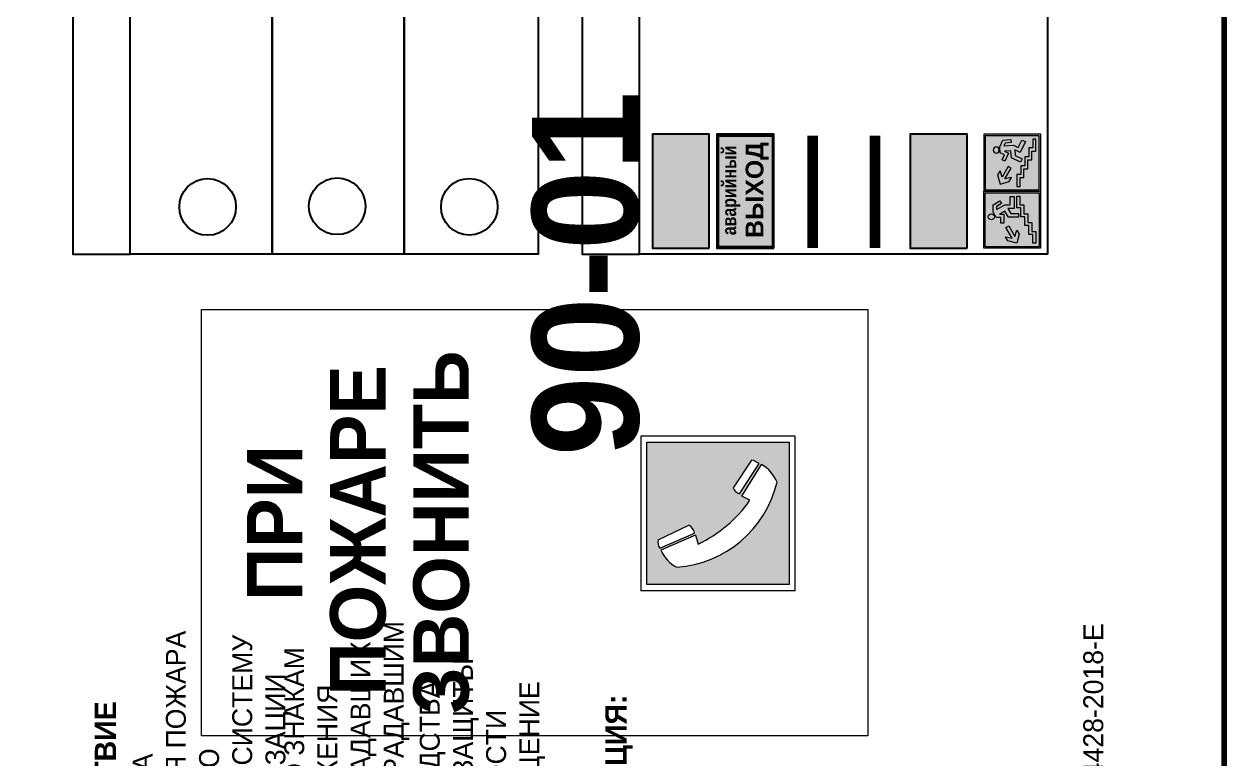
# Model space of a CAD drawing. Header units: millimetres. Extents: x 13114 to 67229, y 22859 to 38520.
# Drawn here: x 19889.1 to 20057.9, y 24443.2 to 24546.5 of the extents above; entities that cross this region are included whole.
import ezdxf

# ---------------------------------------------------------------- set-up
doc = ezdxf.new("R2010")
doc.units = ezdxf.units.MM
doc.linetypes.add('GOST2.303 4', pattern=[7, 5, -2, 0])
doc.layers.add('План_Штампы', color=7, linetype='Continuous')
doc.styles.add('обычный', font='arial.ttf')

# ---------------------------------------------------------------- blocks, each defined once
blk = doc.blocks.new('A$C456E1F9C')
at = {"lineweight": 5}
h = blk.add_hatch(color=242, dxfattribs=at)
h.paths.add_polyline_path([(0.507, -1.472), (0.507, -13.259), (12.294, -13.259), (12.294, -1.472)])
h.paths.add_polyline_path([(5.424, -4.946, -0.254479), (4.782, -5.404), (3.525, -2.526, -0.209735), (4.23, -2.401)], flags=16)
h.paths.add_polyline_path([(8.533, -8.604), (10.872, -10.166), (10.538, -10.761), (8.025, -9.133, -0.192251)], flags=16)
h.paths.add_polyline_path([(4.607, -5.487, 0.005518), (3.867, -5.724, 0.128647), (7.489, -10.008, 0.00809), (7.828, -9.329), (10.465, -10.969, -0.16736), (8.987, -12.251, -0.327862), (1.946, -3.948, -0.166952), (3.361, -2.618)], flags=16)
at = {"color": 242, "lineweight": 5}
for p, q in [((0, -13.766), (0, -0.966)), ((12.8, -0.966), (0, -0.966)), ((12.8, -13.766), (12.8, -0.966)), ((4.607, -5.487), (3.361, -2.618)), ((3.525, -2.526), (4.782, -5.404)), ((4.23, -2.401), (5.424, -4.946)), ((10.806, -10.122), (8.533, -8.604)), ((7.828, -9.329), (10.465, -10.969)), ((8.028, -9.135), (10.538, -10.761)), ((10.538, -10.761), (10.797, -10.298)), ((10.797, -10.298), (10.806, -10.122)), ((0, -13.766), (12.8, -13.766))]:
    blk.add_line(p, q, dxfattribs=at)
blk.add_lwpolyline([(0.507, -1.472), (12.294, -1.472), (12.294, -13.259), (0.507, -13.259)], close=True, dxfattribs=at)
for centre, radius, start, end in [((4.589, -5.341), 2.988, 114.28453, 152.19739), ((4.019, -3.267), 0.891, 76.32839, 123.70924), ((11.117, -3.308), 9.193, 183.99153, 256.60086), ((4.682, -4.586), 0.824, 276.9621, 334.07228), ((14.977, -39.096), 35.172, 107.14873, 108.41345), ((13.864, -0.944), 11.081, 205.55365, 234.87622), ((8.942, -9.505), 0.989, 114.40924, 157.93883), ((-13.308, 0.796), 23.436, 332.54871, 334.40268), ((7.865, -9.464), 3.004, 291.92908, 329.9329)]:
    blk.add_arc(centre, radius, start, end, dxfattribs=at)
blk = doc.blocks.new('A$C41C009D9')
at = {"true_color": 0xffffff}
blk.add_hatch(color=7, dxfattribs=at).paths.add_polyline_path([(0, 8), (-16, 8), (-16, 0), (0, 0)])
h = blk.add_hatch(color=126)
h.dxf.hatch_style = 1
h.paths.add_polyline_path([(-15.8, 7.8), (-15.8, 0.2), (-0.2, 0.2), (-0.2, 7.8)])
at = {"color": 126}
for points in [[(-16, 0), (0, 0), (0, 8), (-16, 8)], [(-16, 0), (0, 0), (0, 8), (-16, 8)], [(-15.8, 7.8), (-0.2, 7.8), (-0.2, 0.2), (-15.8, 0.2)]]:
    blk.add_lwpolyline(points, close=True, dxfattribs=at)
at = {"color": 7, "true_color": 0xffffff, "insert": (-15.8, 7.3), "char_height": 2.5, "width": 15.5999, "attachment_point": 1, "style": 'обычный'}
blk.add_mtext('\\pi1.6133;{\\fArial|b1|i0|c204|p34;\\H0.8x;\\W0.8;аварийный\\H1.25x;\\W1;\\P\\pi1.2327;ВЫХОД}', dxfattribs=at)
blk = doc.blocks.new('A$C32E8229D')
at = {"true_color": 0xffffff}
blk.add_hatch(color=7, dxfattribs=at).paths.add_polyline_path([(0, 0), (0, -8), (16, -8), (16, 0)])
h = blk.add_hatch(color=126)
h.paths.add_polyline_path([(0.2, -0.2), (15.8, -0.2), (15.8, -7.8), (0.2, -7.8)])
h.paths.add_polyline_path([(13.49, -2.05), (12.08, -2.05), (11.37, -2.63, 0.162397), (11.29, -2.84), (11.29, -3.63), (10.35, -3.63), (10.35, -4.05), (11.68, -4.05), (11.68, -3.48), (12.26, -4.28), (11.29, -5.1), (11.29, -6.78), (11.85, -6.78), (11.85, -5.44), (12.8, -4.64), (12.8, -5.94), (14.46, -5.94), (14.46, -5.39), (13.45, -5.39), (13.45, -3.97), (12.46, -2.59), (13.15, -2.59), (13.69, -3.34), (14.18, -3)], flags=16)
h.paths.add_polyline_path([(10.74, -1.82, 1), (11.8, -1.82, 1)], flags=16)
h.paths.add_polyline_path([(9.39, -3.59), (5.99, -3.59), (6.56, -3.03), (5.91, -3.03), (5.1, -3.83), (5.91, -4.64), (6.56, -4.64), (5.99, -4.09), (9.39, -4.09)], flags=16)
h.paths.add_polyline_path([(4.29, -1.08), (1.72, -1.08), (1.72, -6.6), (4.29, -6.6)], flags=16)
at = {"color": 126}
blk.add_lwpolyline([(16, -8), (0, -8), (0, 0), (16, 0)], close=True, dxfattribs=at)
blk = doc.blocks.new('A$C7B4425F7')
at = {"true_color": 0xffffff}
blk.add_hatch(color=7, dxfattribs=at).paths.add_polyline_path([(0, 0), (-16, 0), (-16, -8), (0, -8)])
h = blk.add_hatch(color=126)
h.paths.add_polyline_path([(-0.2, -0.2), (-15.8, -0.2), (-15.8, -7.8), (-0.2, -7.8)])
h.paths.add_polyline_path([(-11.76, -2.03), (-11.76, -3.66), (-11.17, -3.66, -0.568275), (-11.17, -6.18), (-12.58, -6.18), (-12.58, -2.03)], flags=16)
h.paths.add_polyline_path([(-13.33, -4.12, -0.495768), (-13.59, -6.18), (-15.03, -6.18), (-15.03, -2.03), (-13.59, -2.03, -0.487973)], flags=16)
h.paths.add_polyline_path([(-10.25, -2.03), (-9.48, -2.03), (-9.48, -6.18), (-10.25, -6.18)], flags=16)
h.paths.add_polyline_path([(-13.84, -3.69), (-14.24, -3.69), (-14.24, -3.03), (-13.9, -3.03, -0.692621)], flags=0)
h.paths.add_polyline_path([(-9.15, -2.03), (-8.4, -2.03), (-8.04, -3.07), (-7.68, -2.03), (-6.93, -2.03), (-7.64, -4.1), (-6.93, -6.18), (-7.68, -6.18), (-8.04, -5.14), (-8.4, -6.18), (-9.15, -6.18), (-8.44, -4.1)], flags=16)
h.paths.add_polyline_path([(-11.76, -4.46), (-11.42, -4.46, -0.692621), (-11.36, -5.12), (-11.76, -5.12)], flags=0)
h.paths.add_polyline_path([(-13.9, -5.2), (-14.24, -5.2), (-14.24, -4.55), (-13.84, -4.55, -0.708038)], flags=0)
edge = h.paths.add_edge_path(flags=16)
edge.add_ellipse((-5.51, -4.08), major_axis=(0, 2.05), ratio=0.586184, start_angle=0, end_angle=360)
edge = h.paths.add_edge_path(flags=0)
edge.add_ellipse((-5.51, -4.08), major_axis=(0, 1.14), ratio=0.454828, start_angle=0, end_angle=360)
h.paths.add_polyline_path([(-4.13, -4.96, 0.377264), (-3.48, -4.52, 0.0555), (-3.16, -2.03), (-1.66, -2.03), (-1.66, -4.96), (-0.96, -4.96), (-0.96, -7.01), (-1.75, -7.01), (-1.75, -6.18), (-3.3, -6.18), (-3.3, -7.02), (-4.13, -7.02)], flags=16)
h.paths.add_polyline_path([(-2.73, -2.91), (-2.28, -2.91), (-2.28, -4.96), (-3.05, -4.96, 0.079136)], flags=0)
at = {"color": 126}
blk.add_lwpolyline([(-16, -8), (0, -8), (0, 0), (-16, 0)], close=True, dxfattribs=at)
blk = doc.blocks.new('вниз 3')
at = {"lineweight": 0, "true_color": 0xffffff}
h = blk.add_hatch(color=7, dxfattribs=at)
h.dxf.hatch_style = 1
h.paths.add_polyline_path([(40997.5, -4475.69), (40997.25, -4475.28), (40995.76, -4476.15), (40995.97, -4475.23), (40995.39, -4475.56), (40995.05, -4476.83), (40996.33, -4477.17), (40996.91, -4476.83), (40996, -4476.55)], flags=0)
h.paths.add_polyline_path([(40999.81, -4473.95), (41000.22, -4473.95), (41000.64, -4474.67), (41001.03, -4474.43), (41000.46, -4473.49), (41000.42, -4473.49), (40999.43, -4473.49), (40998.68, -4473.92), (40998.68, -4474.57), (40997.88, -4474.57), (40997.88, -4475), (40999.14, -4475), (40999.14, -4474.43), (40999.14, -4474.38), (40999.59, -4475.15), (40998.72, -4475.67), (40998.72, -4477.06), (40999.24, -4477.06), (40999.24, -4475.96), (40999.95, -4475.56), (40999.95, -4476.43), (41001.61, -4476.43), (41001.61, -4475.88), (41000.47, -4475.88), (41000.47, -4475.12)], flags=0)
h.paths.add_polyline_path([(40999.2, -4473.24, 1), (40998.35, -4473.24, 1)], flags=0)
h.paths.add_polyline_path([(41000.46, -4477.26), (41001.69, -4477.26), (41001.69, -4476.84), (41000.03, -4476.84), (41000.03, -4477.39), (40998.78, -4477.39), (40998.78, -4477.95), (40997.53, -4477.95), (40997.53, -4478.5), (40996.29, -4478.5), (40996.29, -4479.06), (40995.05, -4479.06), (40995.05, -4479.48), (40995.29, -4479.48), (40996.72, -4479.48), (40996.72, -4478.92), (40997.97, -4478.92), (40997.97, -4478.36), (40999.2, -4478.36), (40999.2, -4477.81), (41000.46, -4477.81)], flags=0)
h.paths.add_polyline_path([(41002.37, -4472.17), (40994.37, -4472.17), (40994.37, -4480.17), (41002.37, -4480.17)])
h.paths.add_polyline_path([(41002.16, -4479.96), (40994.57, -4479.96), (40994.57, -4472.37), (41002.16, -4472.37)], flags=16)
h.paths.add_polyline_path([(41001.61, -4475.88), (41001.61, -4476.43), (40999.95, -4476.43), (40999.95, -4475.56), (40999.24, -4475.96), (40999.24, -4477.06), (40998.72, -4477.06), (40998.72, -4475.67), (40999.59, -4475.15), (40999.14, -4474.38), (40999.14, -4474.43), (40999.14, -4475), (40997.88, -4475), (40997.88, -4474.57), (40998.68, -4474.57), (40998.68, -4473.92), (40999.43, -4473.49), (41000.42, -4473.49), (41000.46, -4473.49), (41001.03, -4474.43), (41000.64, -4474.67), (41000.22, -4473.95), (40999.81, -4473.95), (41000.47, -4475.12), (41000.47, -4475.88)], flags=0)
h.paths.add_polyline_path([(41001.69, -4476.84), (41001.69, -4477.26), (41000.46, -4477.26), (41000.46, -4477.81), (40999.2, -4477.81), (40999.2, -4478.36), (40997.97, -4478.36), (40997.97, -4478.92), (40996.72, -4478.92), (40996.72, -4479.48), (40995.05, -4479.48), (40995.05, -4479.06), (40996.29, -4479.06), (40996.29, -4478.5), (40997.53, -4478.5), (40997.53, -4477.95), (40998.78, -4477.95), (40998.78, -4477.39), (41000.03, -4477.39), (41000.03, -4476.84)], flags=0)
h.paths.add_polyline_path([(40998.35, -4473.24, -1), (40999.2, -4473.24, -1)], flags=0)
h.paths.add_polyline_path([(40997.5, -4475.69), (40996, -4476.55), (40996.91, -4476.83), (40996.33, -4477.17), (40995.05, -4476.83), (40995.39, -4475.56), (40995.97, -4475.23), (40995.76, -4476.15), (40997.25, -4475.28)], flags=0)
at = {"lineweight": 0}
h = blk.add_hatch(color=126, dxfattribs=at)
h.dxf.hatch_style = 1
h.paths.add_polyline_path([(41002.16, -4472.37), (40994.57, -4472.37), (40994.57, -4479.96), (41002.16, -4479.96)])
h.paths.add_polyline_path([(40995.97, -4475.23), (40995.76, -4476.15), (40997.25, -4475.28), (40997.5, -4475.69), (40996, -4476.55), (40996.91, -4476.83), (40996.33, -4477.17), (40995.05, -4476.83), (40995.39, -4475.56)], flags=16)
h.paths.add_polyline_path([(40997.88, -4474.57), (40998.68, -4474.57), (40998.68, -4473.92), (40999.43, -4473.49), (41000.42, -4473.49), (41000.46, -4473.49), (41001.03, -4474.43), (41000.64, -4474.67), (41000.22, -4473.95), (40999.81, -4473.95), (41000.47, -4475.12), (41000.47, -4475.88), (41001.61, -4475.88), (41001.61, -4476.43), (40999.95, -4476.43), (40999.95, -4475.56), (40999.24, -4475.96), (40999.24, -4477.06), (40998.72, -4477.06), (40998.72, -4475.67), (40999.59, -4475.15), (40999.14, -4474.38), (40999.14, -4474.43), (40999.14, -4475), (40997.88, -4475)], flags=16)
h.paths.add_polyline_path([(40998.35, -4473.24, -1), (40999.2, -4473.24, -1)], flags=16)
h.paths.add_polyline_path([(40997.53, -4477.95), (40998.78, -4477.95), (40998.78, -4477.39), (41000.03, -4477.39), (41000.03, -4476.84), (41001.69, -4476.84), (41001.69, -4477.26), (41000.46, -4477.26), (41000.46, -4477.81), (40999.2, -4477.81), (40999.2, -4478.36), (40997.97, -4478.36), (40997.97, -4478.92), (40996.72, -4478.92), (40996.72, -4479.48), (40995.05, -4479.48), (40995.05, -4479.06), (40996.29, -4479.06), (40996.29, -4478.5), (40997.53, -4478.5)], flags=16)
at = {"lineweight": 0, "true_color": 0xffffff}
h = blk.add_hatch(color=7, dxfattribs=at)
h.dxf.hatch_style = 1
h.paths.add_polyline_path([(40999.2, -4473.24, 1), (40998.35, -4473.24, 1)])
h.paths.add_polyline_path([(40999.81, -4473.95), (41000.22, -4473.95), (41000.64, -4474.67), (41001.03, -4474.43), (41000.46, -4473.49), (41000.42, -4473.49), (40999.43, -4473.49), (40998.68, -4473.92), (40998.68, -4474.57), (40997.88, -4474.57), (40997.88, -4475), (40999.14, -4475), (40999.14, -4474.43), (40999.14, -4474.38), (40999.59, -4475.15), (40998.72, -4475.67), (40998.72, -4477.06), (40999.24, -4477.06), (40999.24, -4475.96), (40999.95, -4475.56), (40999.95, -4476.43), (41001.61, -4476.43), (41001.61, -4475.88), (41000.47, -4475.88), (41000.47, -4475.12)])
h.paths.add_polyline_path([(40999.2, -4477.81), (41000.46, -4477.81), (41000.46, -4477.26), (41001.69, -4477.26), (41001.69, -4476.84), (41000.03, -4476.84), (41000.03, -4477.39), (40998.78, -4477.39), (40998.78, -4477.95), (40997.53, -4477.95), (40997.53, -4478.5), (40996.29, -4478.5), (40996.29, -4479.06), (40995.05, -4479.06), (40995.05, -4479.48), (40995.29, -4479.48), (40996.72, -4479.48), (40996.72, -4478.92), (40997.97, -4478.92), (40997.97, -4478.36), (40999.2, -4478.36)])
h.paths.add_polyline_path([(40997.5, -4475.69), (40997.25, -4475.28), (40995.76, -4476.15), (40995.97, -4475.23), (40995.39, -4475.56), (40995.05, -4476.83), (40996.33, -4477.17), (40996.91, -4476.83), (40996, -4476.55)])
at = {"color": 126, "lineweight": 0}
for points in [[(40994.37, -4472.17), (41002.37, -4472.17), (41002.37, -4480.17), (40994.37, -4480.17)], [(40994.57, -4472.37), (41002.16, -4472.37), (41002.16, -4479.96), (40994.57, -4479.96)]]:
    blk.add_lwpolyline(points, close=True, dxfattribs=at)
for points in [[(40999.14, -4474.43), (40999.14, -4475), (40997.88, -4475), (40997.88, -4474.57), (40998.68, -4474.57), (40998.68, -4473.92), (40999.43, -4473.49), (41000.42, -4473.49), (41000.46, -4473.49), (41001.03, -4474.43), (41000.64, -4474.67), (41000.22, -4473.95), (40999.81, -4473.95), (41000.47, -4475.12), (41000.47, -4475.88), (41001.61, -4475.88), (41001.61, -4476.43), (40999.95, -4476.43), (40999.95, -4475.56), (40999.24, -4475.96), (40999.24, -4477.06), (40998.72, -4477.06), (40998.72, -4475.67), (40999.59, -4475.15), (40999.14, -4474.38), (40999.14, -4474.43)], [(40995.05, -4476.83), (40995.39, -4475.56), (40995.97, -4475.23), (40995.76, -4476.15), (40997.25, -4475.28), (40997.5, -4475.69), (40996, -4476.55), (40996.91, -4476.83), (40996.33, -4477.17), (40995.05, -4476.83)], [(40995.29, -4479.48), (40995.05, -4479.48), (40995.05, -4479.06), (40996.29, -4479.06), (40996.29, -4478.5), (40997.53, -4478.5), (40997.53, -4477.95), (40998.78, -4477.95), (40998.78, -4477.39), (41000.03, -4477.39), (41000.03, -4476.84), (41001.69, -4476.84), (41001.69, -4477.26), (41000.46, -4477.26), (41000.46, -4477.81), (40999.2, -4477.81), (40999.2, -4478.36), (40997.97, -4478.36), (40997.97, -4478.92), (40996.72, -4478.92), (40996.72, -4479.48), (40995.05, -4479.48)]]:
    blk.add_lwpolyline(points, dxfattribs=at)
blk.add_circle((40998.77, -4473.24), 0.426, dxfattribs=at)
blk = doc.blocks.new('вверх')
at = {"lineweight": 0, "true_color": 0xffffff}
h = blk.add_hatch(color=7, dxfattribs=at)
h.dxf.hatch_style = 1
h.paths.add_polyline_path([(40999.03, -4475.37), (41000.53, -4474.51), (40999.62, -4474.22), (41000.2, -4473.88), (41001.48, -4474.22), (41001.13, -4475.49), (41000.55, -4475.82), (41000.76, -4474.91), (40999.27, -4475.77)], flags=0)
h.paths.add_polyline_path([(40998.09, -4474.5), (40998.28, -4474.89), (40997.14, -4475.43), (40996.89, -4474.92), (40996.87, -4474.87), (40996.8, -4475.75), (40997.81, -4475.85), (40998.41, -4477.11), (40997.94, -4477.33), (40997.47, -4476.34), (40996.66, -4476.28), (40997.03, -4477.06), (40995.52, -4477.78), (40995.29, -4477.28), (40996.32, -4476.79), (40996, -4476.11), (40996.09, -4474.77), (40995.72, -4474.94), (40995.64, -4475.77), (40995.2, -4475.72), (40995.3, -4474.63), (40995.33, -4474.61), (40996.23, -4474.19), (40997.09, -4474.25), (40997.37, -4474.84)], flags=0)
h.paths.add_polyline_path([(40997.14, -4473.68, -1), (40996.29, -4473.68, -1)], flags=0)
h.paths.add_polyline_path([(41000.58, -4477.58), (41000.58, -4477.03), (41001.81, -4477.03), (41001.81, -4476.6), (41000.15, -4476.6), (41000.15, -4477.16), (40998.9, -4477.16), (40998.9, -4477.72), (40997.65, -4477.72), (40997.65, -4478.27), (40996.41, -4478.27), (40996.41, -4478.82), (40995.17, -4478.82), (40995.17, -4479.25), (40995.41, -4479.25), (40996.84, -4479.25), (40996.84, -4478.69), (40998.09, -4478.69), (40998.09, -4478.13), (40999.32, -4478.13), (40999.32, -4477.58)], flags=0)
h.paths.add_polyline_path([(41002.49, -4471.94), (40994.49, -4471.94), (40994.49, -4479.94), (41002.49, -4479.94)])
h.paths.add_polyline_path([(41002.28, -4479.72), (40994.69, -4479.72), (40994.69, -4472.14), (41002.28, -4472.14)], flags=16)
h.paths.add_polyline_path([(41001.81, -4476.6), (41001.81, -4477.03), (41000.58, -4477.03), (41000.58, -4477.58), (40999.32, -4477.58), (40999.32, -4478.13), (40998.09, -4478.13), (40998.09, -4478.69), (40996.84, -4478.69), (40996.84, -4479.25), (40995.17, -4479.25), (40995.17, -4478.82), (40996.41, -4478.82), (40996.41, -4478.27), (40997.65, -4478.27), (40997.65, -4477.72), (40998.9, -4477.72), (40998.9, -4477.16), (41000.15, -4477.16), (41000.15, -4476.6)], flags=0)
at = {"lineweight": 0}
h = blk.add_hatch(color=126, dxfattribs=at)
h.dxf.hatch_style = 1
h.paths.add_polyline_path([(40994.69, -4479.72), (41002.28, -4479.72), (41002.28, -4472.14), (40994.69, -4472.14)])
h.paths.add_polyline_path([(40999.03, -4475.37), (41000.53, -4474.51), (40999.62, -4474.22), (41000.2, -4473.88), (41001.48, -4474.22), (41001.13, -4475.49), (41000.55, -4475.82), (41000.76, -4474.91), (40999.27, -4475.77)], flags=16)
h.paths.add_polyline_path([(40997.09, -4474.25), (40997.37, -4474.84), (40998.09, -4474.5), (40998.28, -4474.89), (40997.14, -4475.43), (40996.89, -4474.92), (40996.87, -4474.87), (40996.8, -4475.75), (40997.81, -4475.85), (40998.41, -4477.11), (40997.94, -4477.33), (40997.47, -4476.34), (40996.66, -4476.28), (40997.03, -4477.06), (40995.52, -4477.78), (40995.29, -4477.28), (40996.32, -4476.79), (40996, -4476.11), (40996.09, -4474.77), (40995.72, -4474.94), (40995.64, -4475.77), (40995.2, -4475.72), (40995.3, -4474.63), (40995.33, -4474.61), (40996.23, -4474.19)], flags=16)
h.paths.add_polyline_path([(40996.29, -4473.68, -1), (40997.14, -4473.68, -1)], flags=16)
h.paths.add_polyline_path([(40997.65, -4477.72), (40998.9, -4477.72), (40998.9, -4477.16), (41000.15, -4477.16), (41000.15, -4476.6), (41001.81, -4476.6), (41001.81, -4477.03), (41000.58, -4477.03), (41000.58, -4477.58), (40999.32, -4477.58), (40999.32, -4478.13), (40998.09, -4478.13), (40998.09, -4478.69), (40996.84, -4478.69), (40996.84, -4479.25), (40995.17, -4479.25), (40995.17, -4478.82), (40996.41, -4478.82), (40996.41, -4478.27), (40997.65, -4478.27)], flags=16)
at = {"lineweight": 0, "true_color": 0xffffff}
h = blk.add_hatch(color=7, dxfattribs=at)
h.dxf.hatch_style = 1
h.paths.add_polyline_path([(40997.14, -4473.68, 1), (40996.29, -4473.68, 1)])
h.paths.add_polyline_path([(40998.28, -4474.89), (40998.09, -4474.5), (40997.37, -4474.84), (40997.09, -4474.25), (40996.23, -4474.19), (40995.33, -4474.61), (40995.3, -4474.63), (40995.2, -4475.72), (40995.64, -4475.77), (40995.72, -4474.94), (40996.09, -4474.77), (40996, -4476.11), (40996.32, -4476.79), (40995.29, -4477.28), (40995.52, -4477.78), (40997.03, -4477.06), (40996.66, -4476.28), (40997.47, -4476.34), (40997.94, -4477.33), (40998.41, -4477.11), (40997.81, -4475.85), (40996.8, -4475.75), (40996.87, -4474.87), (40996.89, -4474.92), (40997.14, -4475.43)])
h.paths.add_polyline_path([(40998.09, -4478.13), (40999.32, -4478.13), (40999.32, -4477.58), (41000.58, -4477.58), (41000.58, -4477.03), (41001.81, -4477.03), (41001.81, -4476.6), (41000.15, -4476.6), (41000.15, -4477.16), (40998.9, -4477.16), (40998.9, -4477.72), (40997.65, -4477.72), (40997.65, -4478.27), (40996.41, -4478.27), (40996.41, -4478.82), (40995.17, -4478.82), (40995.17, -4479.25), (40995.41, -4479.25), (40996.84, -4479.25), (40996.84, -4478.69), (40998.09, -4478.69)])
h.paths.add_polyline_path([(40999.03, -4475.37), (40999.27, -4475.77), (41000.76, -4474.91), (41000.55, -4475.82), (41001.13, -4475.49), (41001.48, -4474.22), (41000.2, -4473.88), (40999.62, -4474.22), (41000.53, -4474.51)])
at = {"color": 126, "lineweight": 0}
for points in [[(40994.49, -4471.94), (41002.49, -4471.94), (41002.49, -4479.94), (40994.49, -4479.94)], [(40994.69, -4472.14), (41002.28, -4472.14), (41002.28, -4479.72), (40994.69, -4479.72)]]:
    blk.add_lwpolyline(points, close=True, dxfattribs=at)
for points in [[(40996.89, -4474.92), (40997.14, -4475.43), (40998.28, -4474.89), (40998.09, -4474.5), (40997.37, -4474.84), (40997.09, -4474.25), (40996.23, -4474.19), (40995.33, -4474.61), (40995.3, -4474.63), (40995.2, -4475.72), (40995.64, -4475.77), (40995.72, -4474.94), (40996.09, -4474.77), (40996, -4476.11), (40996.32, -4476.79), (40995.29, -4477.28), (40995.52, -4477.78), (40997.03, -4477.06), (40996.66, -4476.28), (40997.47, -4476.34), (40997.94, -4477.33), (40998.41, -4477.11), (40997.81, -4475.85), (40996.8, -4475.75), (40996.87, -4474.87), (40996.89, -4474.92)], [(41001.48, -4474.22), (41001.13, -4475.49), (41000.55, -4475.82), (41000.76, -4474.91), (40999.27, -4475.77), (40999.03, -4475.37), (41000.53, -4474.51), (40999.62, -4474.22), (41000.2, -4473.88), (41001.48, -4474.22)], [(40995.41, -4479.25), (40995.17, -4479.25), (40995.17, -4478.82), (40996.41, -4478.82), (40996.41, -4478.27), (40997.65, -4478.27), (40997.65, -4477.72), (40998.9, -4477.72), (40998.9, -4477.16), (41000.15, -4477.16), (41000.15, -4476.6), (41001.81, -4476.6), (41001.81, -4477.03), (41000.58, -4477.03), (41000.58, -4477.58), (40999.32, -4477.58), (40999.32, -4478.13), (40998.09, -4478.13), (40998.09, -4478.69), (40996.84, -4478.69), (40996.84, -4479.25), (40995.17, -4479.25)]]:
    blk.add_lwpolyline(points, dxfattribs=at)
blk.add_circle((40996.71, -4473.68), 0.426, dxfattribs=at)

msp = doc.modelspace()

# ---------------------------------------------------------------- linework, layer by layer
at = {"color": 6, "lineweight": 100}
msp.add_lwpolyline([(19457.94, 24275.27), (20057.94, 24275.27), (20057.94, 24670.27), (19457.94, 24670.27)], close=True, dxfattribs=at)
for points in [[(19904.04, 24514.15), (19904.04, 24657.92), (19895.99, 24657.92), (19895.99, 24514.15)], [(19904.04, 24514.15), (19904.04, 24657.92), (19961.44, 24657.92), (19961.44, 24514.15)], [(19975.69, 24514.15), (19975.69, 24657.92), (19967.64, 24657.92), (19967.64, 24514.15)], [(19975.69, 24514.15), (19975.69, 24657.92), (20033.09, 24657.92), (20033.09, 24514.15)]]:
    msp.add_lwpolyline(points, close=True)
for points in [[(19924.04, 24572.57), (19924.04, 24514.15), (19924.04, 24657.92)], [(19942.61, 24572.57), (19942.61, 24514.15), (19942.61, 24657.92)]]:
    msp.add_lwpolyline(points)
at = {"color": 126, "lineweight": 80, "true_color": 0x008754, "const_width": 1.5}
msp.add_lwpolyline([(20000.05, 24530.78), (20000.05, 24514.99)], dxfattribs=at)
at = {"color": 126, "linetype": 'GOST2.303 4', "lineweight": 80, "true_color": 0x008754, "const_width": 1.5}
msp.add_lwpolyline([(20008.85, 24530.79), (20008.85, 24514.99)], dxfattribs=at)
at = {"lineweight": 0}
msp.add_lwpolyline([(19914.09, 24446.42), (19914.09, 24506.36), (20007.82, 24506.36), (20007.82, 24446.42)], close=True, dxfattribs=at)
for centre in [(19914.96, 24520.78), (19933.19, 24520.87), (19951.77, 24520.81)]:
    msp.add_circle(centre, 3.98)

# ---------------------------------------------------------------- block references
at = {"rotation": 90}
msp.add_blockref('A$C41C009D9', (19994.61, 24530.99), dxfattribs=at)
at = {"xscale": -1, "rotation": 90}
msp.add_blockref('вверх', (15552.21, 65525.48), dxfattribs=at)
at = {"color": 126, "true_color": 0x008754, "rotation": 90}
msp.add_blockref('вниз 3', (15551.97, -16479.38), dxfattribs=at)
at = {"xscale": 1.697760351507895, "yscale": 1.697760351507895, "zscale": 1.697760351507895, "rotation": 90}
msp.add_blockref('A$C456E1F9C', (19974.26, 24466.82), dxfattribs=at)
at = {"layer": 'План_Штампы', "rotation": 90}
msp.add_blockref('A$C7B4425F7', (19977.53, 24530.99), dxfattribs=at)
at = {"layer": 'План_Штампы', "color": 126, "true_color": 0x008754, "xscale": -1, "rotation": 90}
msp.add_blockref('A$C32E8229D', (20013.8, 24530.99), dxfattribs=at)

# ---------------------------------------------------------------- texts
at = {"lineweight": 0, "attachment_point": 5, "rotation": 90, "style": 'обычный'}
for s, insert, char_height, width in [('{\\fProxima Nova Rg|b1|i0|c204|p2;\\H1.0714x;90-01\\fProxima Nova Rg|b0|i0|c204|p2;\\H0.93331x; \\H1.3449x; }', (19968.19, 24511.4), 14, 126.6484), ('\\pi-8.4,l8.4,t8.4;{\\fProxima Nova Rg|b0|i0|c204|p2;АДРЕС ОБЪЕКТА\\PМЕСТО ВОЗНИКНОВЕНИЯ ПОЖАРА \\PСВОЮ ФАМИЛИЮ\\PПРИВЕСТИ В ДЕЙСТВИЕ СИСТЕМУ \\PПОЖАРНОЙ СИГНАЛИЗАЦИИ}', (19915.56, 24428.15), 2.8, 126.6484), ('\\pi-8.4,l8.4,t8.4;{\\fProxima Nova Rg|b0|i0|c204|p2;ОРИЕНТИРОВАТЬСЯ ПО ЗНАКАМ \\PНАПРАВЛЕНИЯ ДВИЖЕНИЯ\\PВЗЯТЬ С СОБОЙ ПОСТРАДАВШИХ\\PОКАЗАТЬ ПОМОЩЬ ПОСТРАДАВШИМ}', (19934.54, 24428), 2.8, 126.6484), ('\\pi-8.4,l8.4,t8.4;{\\fProxima Nova Rg|b0|i0|c204|p2;ИЗГОТОВИТЕЛЬ: ИП АНДРЕЕВ А. А.\\fProxima Nova Rg|b0|i0|c0|p2; \\fProxima Nova Rg|b0|i0|c204|p2;ФП-24 - 2022/ 200-25-1440 ГОСТ 34428-2018-Е\\H1.2266x; }', (20039.95, 24388.21), 2.8, 191.3484), ('\\pi-8.4,l8.4,t8.4;{\\fProxima Nova Rg|b0|i0|c204|p2;ИСПОЛЬЗОВАТЬ СРЕДСТВА \\PПРОТИВОПОЖАРНОЙ ЗАЩИТЫ \\PПРИ НЕОБХОДИМОСТИ \\PОБЕСТОЧИТЬ ПОМЕЩЕНИЕ}', (19953.61, 24428.16), 2.8, 126.6484), ('{\\fProxima Nova Rg|b1|i0|c204|p2;ДЕЙСТВИЯ ПРИ ПОЖАРЕ: СОХРАНЯЙТЕ СПОКОЙСТВИЕ\\H1.6644x; }', (19901.02, 24394.4), 3, 175.1736), ('{\\fProxima Nova Rg|b1|i0|c204|p2;ИНФОРМАЦИЯ:\\H1.1997x; }', (19972.83, 24436.59), 3, 175.1736)]:
    msp.add_mtext(s, dxfattribs=dict(at, insert=insert, char_height=char_height, width=width))
at = {"lineweight": 0, "insert": (19920.49, 24457.03), "char_height": 7.8, "width": 39.4886, "attachment_point": 1, "rotation": 90, "line_spacing_factor": 0.9, "style": 'обычный'}
msp.add_mtext('\\pi8.3308;{\\fProxima Nova Rg|b1|i0|c204|p2;ПРИ \\P\\pi-4.9713;ПОЖАРЕ \\P\\pi-7.5148;ЗВОНИТЬ}', dxfattribs=at)

doc.saveas('drawing.dxf')
